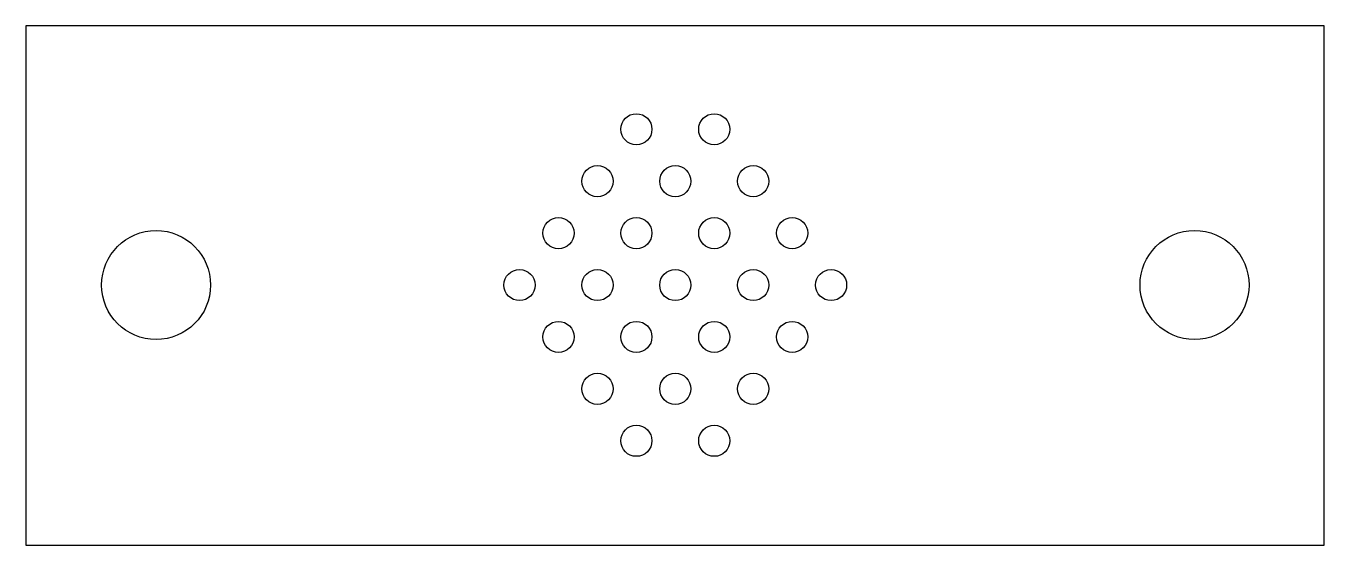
# Model space of a CAD drawing. Extents: x 0 to 50, y 0 to 20.
import ezdxf

# ---------------------------------------------------------------- set-up
doc = ezdxf.new("R2010")
doc.units = 0
doc.header["$MEASUREMENT"] = 0
doc.layers.get('0').update_dxf_attribs({"linetype": 'CONTINUOUS'})

# ---------------------------------------------------------------- blocks, each defined once
blk = doc.blocks.new('SKETCH')
at = {"color": 7}
blk.add_lwpolyline([(-0.012086, -0.01811), (49.987914, -0.01811), (49.987914, 19.98189), (-0.012086, 19.98189)], close=True, dxfattribs=at)
for centre, radius in [((23.5, 16), 0.6), ((26.5, 16), 0.6), ((22, 14), 0.6), ((25, 14), 0.6), ((28, 14), 0.6), ((20.5, 12), 0.6), ((23.5, 12), 0.6), ((26.5, 12), 0.6), ((29.5, 12), 0.6), ((5, 10), 2.1), ((45, 10), 2.1), ((19, 10), 0.6), ((22, 10), 0.6), ((25, 10), 0.6), ((28, 10), 0.6), ((31, 10), 0.6), ((20.5, 8), 0.6), ((23.5, 8), 0.6), ((26.5, 8), 0.6), ((29.5, 8), 0.6), ((22, 6), 0.6), ((25, 6), 0.6), ((28, 6), 0.6), ((23.5, 4), 0.6), ((26.5, 4), 0.6)]:
    blk.add_circle(centre, radius, dxfattribs=at)

msp = doc.modelspace()

# ---------------------------------------------------------------- block references
at = {"color": 7}
msp.add_blockref('SKETCH', (0, 0), dxfattribs=at)

doc.saveas('drawing.dxf')
